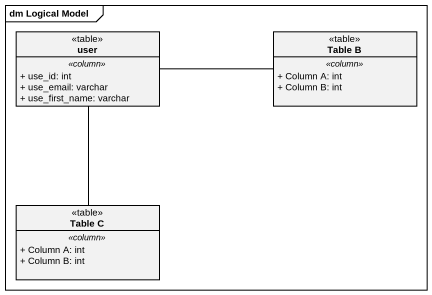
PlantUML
@startuml
mainframe dm Logical Model
hide circle
hide empty members
skinparam classAttributeIconSize 0
class user <<table>> {
  .. <<column>> ..
  + use_id: int
  + use_email: varchar
  + use_first_name: varchar
}
class "Table B" as Table_B <<table>> {
  .. <<column>> ..
  + Column A: int
  + Column B: int
}
class "Table C" as Table_C <<table>> {
  .. <<column>> ..
  + Column A: int
  + Column B: int
}
user -right- Table_B
user -- Table_C
@enduml
